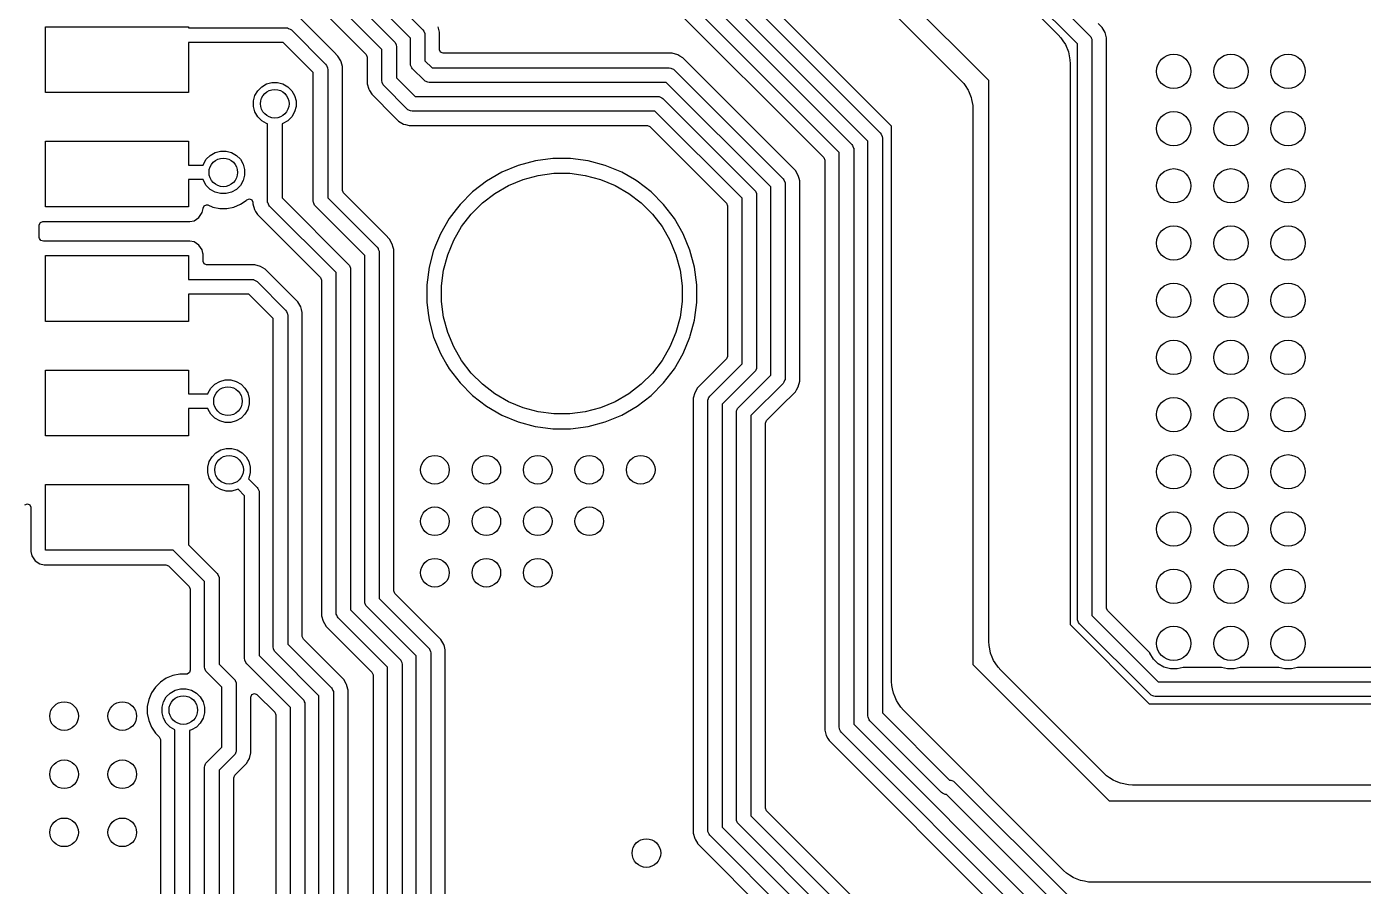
# Model space of a CAD drawing. Extents: x 97 to 200, y -158 to -52.
# Drawn here: x 149.91 to 173.29, y -118.48 to -103.46 of the extents above; entities that cross this region are included whole.
import ezdxf

# ---------------------------------------------------------------- set-up
doc = ezdxf.new("R2010")
doc.units = 0
doc.layers.add('BLACK', color=7, linetype='CONTINUOUS')

msp = doc.modelspace()

# ---------------------------------------------------------------- linework, layer by layer
at = {"layer": 'BLACK', "linetype": 'CONTINUOUS'}
for p, q in [((160.3623, -96.009012), (167.953994, -103.600706)), ((155.7781, -96.250994), (164.840902, -105.313797)), ((164.6241, -105.456205), (155.561297, -96.393403)), ((158.3513, -96.498012), (166.253994, -104.400706)), ((166.7399, -104.398188), (159.148206, -96.806494)), ((165.0399, -105.198188), (157.137206, -97.295494)), ((168.2893, -103.756405), (162.209297, -97.676403)), ((162.4261, -97.533994), (168.506102, -103.613997)), ((156.840903, -98.013797), (164.340903, -105.513798)), ((164.1241, -105.656205), (156.698494, -98.2306)), ((156.611383, -98.503406), (163.851294, -105.743317)), ((155.8781, -102.550994), (156.840903, -103.513798)), ((155.3781, -102.750994), (156.340903, -103.713798)), ((156.6241, -103.656205), (155.661297, -102.693403)), ((154.945828, -103.037852), (155.851294, -103.943316)), ((156.1241, -103.856205), (155.161297, -102.893403)), ((155.285347, -103.898324), (154.685347, -103.298324)), ((150.2411, -104.6086), (150.2411, -103.4586)), ((150.2411, -103.4586), (152.7411, -103.4586)), ((152.7411, -103.4586), (152.7411, -103.4766)), ((152.7411, -103.4766), (154.4511, -103.4766)), ((154.4511, -103.4766), (154.475876, -103.47904)), ((154.475876, -103.47904), (154.475877, -103.47904)), ((154.475877, -103.47904), (154.491759, -103.485619)), ((154.491759, -103.485619), (154.521657, -103.498003)), ((154.521657, -103.498003), (154.521658, -103.498004)), ((154.521658, -103.498004), (154.540903, -103.513797)), ((154.540903, -103.513797), (155.140902, -104.113797)), ((156.840903, -103.513798), (156.856697, -103.533042)), ((156.856697, -103.533042), (156.874961, -103.577135)), ((157.120455, -103.508045), (157.106602, -103.456347)), ((157.1326, -103.55337), (157.120455, -103.508045)), ((157.132601, -103.553376), (157.1326, -103.55337)), ((157.132601, -103.658856), (157.132601, -103.553376)), ((168.721576, -103.469553), (168.650547, -103.398524)), ((168.771801, -103.556546), (168.721576, -103.469553)), ((154.398494, -103.7306), (152.7411, -103.7306)), ((152.7411, -103.7306), (152.7411, -104.6086)), ((154.9241, -104.256205), (154.398494, -103.7306)), ((156.340903, -103.713798), (156.356697, -103.733042)), ((156.356697, -103.733042), (156.374239, -103.775392)), ((156.374239, -103.775392), (156.37566, -103.778824)), ((156.37566, -103.778824), (156.3781, -103.8036)), ((156.6241, -104.1036), (156.6241, -103.656205)), ((156.874961, -103.577135), (156.87566, -103.578824)), ((156.87566, -103.578824), (156.8781, -103.6036)), ((156.8781, -103.6036), (156.8781, -104.050994)), ((157.1326, -103.658869), (157.132601, -103.658856)), ((157.1326, -103.8596), (157.1326, -103.658869)), ((167.953994, -103.600706), (168.000855, -103.652409)), ((168.000855, -103.652409), (168.000865, -103.652419)), ((168.000865, -103.652419), (168.034394, -103.7026)), ((168.034394, -103.7026), (168.078322, -103.768342)), ((168.078322, -103.768342), (168.131676, -103.89715)), ((168.2893, -113.8038), (168.2893, -103.756405)), ((168.506102, -103.613997), (168.521896, -103.633242)), ((168.521896, -103.633242), (168.521897, -103.633243)), ((168.521897, -103.633243), (168.52984, -103.652419)), ((168.52984, -103.652419), (168.540103, -103.677197)), ((168.540103, -103.677197), (168.54086, -103.679024)), ((168.54086, -103.679024), (168.5433, -103.7038)), ((168.5433, -103.7038), (168.5433, -113.751194)), ((168.784779, -103.604981), (168.771801, -103.556546)), ((168.797799, -103.65357), (168.784779, -103.604981)), ((168.7978, -103.653576), (168.797799, -103.65357)), ((168.7978, -113.619889), (168.7978, -103.653576)), ((155.356376, -103.969353), (155.285347, -103.898324)), ((155.406601, -104.056346), (155.356376, -103.969353)), ((155.851294, -103.943316), (155.8696, -103.98751)), ((155.8696, -103.98751), (155.8696, -104.453829)), ((156.1241, -104.4036), (156.1241, -103.856205)), ((156.3781, -103.8036), (156.3781, -104.350994)), ((157.150906, -103.903794), (157.1326, -103.8596)), ((157.1951, -103.9221), (157.150906, -103.903794)), ((161.201325, -103.9221), (157.1951, -103.9221)), ((161.201329, -103.9221), (161.201325, -103.9221)), ((161.298351, -103.948098), (161.201329, -103.9221)), ((161.298354, -103.948099), (161.298351, -103.948098)), ((161.335164, -103.969351), (161.298354, -103.948099)), ((161.335167, -103.969353), (161.335164, -103.969351)), ((161.385347, -103.998324), (161.335167, -103.969353)), ((163.356371, -105.969347), (161.385347, -103.998324)), ((168.131676, -103.89715), (168.158876, -104.033891)), ((154.9241, -106.5036), (154.9241, -104.256205)), ((155.140902, -104.113797), (155.156696, -104.133042)), ((155.156696, -104.133042), (155.156697, -104.133043)), ((155.156697, -104.133043), (155.162462, -104.146961)), ((155.162462, -104.146961), (155.173727, -104.174158)), ((155.173727, -104.174158), (155.17566, -104.178824)), ((155.17566, -104.178824), (155.1781, -104.2036)), ((155.1781, -104.2036), (155.1781, -106.450994)), ((155.411041, -104.072916), (155.406601, -104.056346)), ((155.432599, -104.15337), (155.411041, -104.072916)), ((155.4326, -104.153376), (155.432599, -104.15337)), ((155.4326, -106.319689), (155.4326, -104.153376)), ((156.62654, -104.128376), (156.6241, -104.1036)), ((156.62654, -104.128377), (156.62654, -104.128376)), ((156.631022, -104.139196), (156.62654, -104.128377)), ((156.645503, -104.174157), (156.631022, -104.139196)), ((156.645504, -104.174158), (156.645503, -104.174157)), ((156.661297, -104.193403), (156.645504, -104.174158)), ((156.861298, -104.393403), (156.661297, -104.193403)), ((156.8781, -104.050994), (157.003705, -104.1766)), ((157.003705, -104.1766), (161.1511, -104.1766)), ((161.1511, -104.1766), (161.175876, -104.17904)), ((161.175876, -104.17904), (161.175877, -104.17904)), ((161.175877, -104.17904), (161.19175, -104.185615)), ((161.19175, -104.185615), (161.221657, -104.198003)), ((161.221657, -104.198003), (161.221658, -104.198004)), ((161.221658, -104.198004), (161.240903, -104.213797)), ((161.240903, -104.213797), (163.140903, -106.113798)), ((168.158876, -104.033891), (168.158876, -104.03391)), ((168.158876, -104.03391), (168.1623, -104.1036)), ((168.1623, -104.1036), (168.1623, -113.909011)), ((154.022814, -104.506092), (154.107594, -104.457145)), ((154.107594, -104.457145), (154.202153, -104.431808)), ((154.202153, -104.431808), (154.300047, -104.431808)), ((154.300047, -104.431808), (154.394606, -104.457145)), ((154.394606, -104.457145), (154.479386, -104.506092)), ((155.8696, -104.453829), (155.895598, -104.550851)), ((156.12654, -104.428376), (156.1241, -104.4036)), ((156.12654, -104.428377), (156.12654, -104.428376)), ((156.128993, -104.434298), (156.12654, -104.428377)), ((156.145503, -104.474157), (156.128993, -104.434298)), ((156.145504, -104.474158), (156.145503, -104.474157)), ((156.161297, -104.493403), (156.145504, -104.474158)), ((156.3781, -104.350994), (156.703705, -104.6766)), ((156.880542, -104.409197), (156.861298, -104.393403)), ((156.926323, -104.42816), (156.880542, -104.409197)), ((156.926324, -104.42816), (156.926323, -104.42816)), ((156.9511, -104.4306), (156.926324, -104.42816)), ((161.098494, -104.4306), (156.9511, -104.4306)), ((162.9241, -106.256205), (161.098494, -104.4306)), ((166.253994, -104.400706), (166.300855, -104.452409)), ((166.300855, -104.452409), (166.300865, -104.452419)), ((166.300865, -104.452419), (166.323071, -104.485653)), ((166.323071, -104.485653), (166.378322, -104.568342)), ((166.7399, -114.2036), (166.7399, -104.398188)), ((152.7411, -104.6086), (150.2411, -104.6086)), ((153.879308, -104.754653), (153.904645, -104.660094)), ((153.904645, -104.660094), (153.953592, -104.575314)), ((153.953592, -104.575314), (154.022814, -104.506092)), ((154.479386, -104.506092), (154.548608, -104.575314)), ((154.548608, -104.575314), (154.597555, -104.660094)), ((154.597555, -104.660094), (154.622892, -104.754653)), ((155.895598, -104.550851), (155.8956, -104.550856)), ((155.8956, -104.550856), (155.909149, -104.574325)), ((155.909149, -104.574325), (155.945822, -104.637844)), ((155.945822, -104.637844), (155.945829, -104.637853)), ((155.945829, -104.637853), (156.343636, -105.035658)), ((156.561297, -104.893402), (156.161297, -104.493403)), ((156.703705, -104.6766), (160.9511, -104.6766)), ((160.9511, -104.6766), (160.975876, -104.67904)), ((160.975876, -104.67904), (160.975877, -104.67904)), ((160.975877, -104.67904), (160.99484, -104.686895)), ((160.99484, -104.686895), (161.021657, -104.698003)), ((161.021657, -104.698003), (161.021658, -104.698004)), ((161.021658, -104.698004), (161.040903, -104.713797)), ((161.040903, -104.713797), (162.640903, -106.313798)), ((166.378322, -104.568342), (166.38121, -104.575314)), ((166.38121, -104.575314), (166.431676, -104.69715)), ((166.431676, -104.69715), (166.438635, -104.732135)), ((153.879308, -104.852547), (153.879308, -104.754653)), ((153.904645, -104.947106), (153.879308, -104.852547)), ((153.953592, -105.031886), (153.904645, -104.947106)), ((154.597555, -104.947106), (154.548608, -105.031886)), ((154.622892, -104.852547), (154.597555, -104.947106)), ((154.622892, -104.754653), (154.622892, -104.852547)), ((156.580542, -104.909196), (156.561297, -104.893402)), ((156.580543, -104.909197), (156.580542, -104.909196)), ((156.626324, -104.92816), (156.580543, -104.909197)), ((156.6511, -104.9306), (156.626324, -104.92816)), ((160.898494, -104.9306), (156.6511, -104.9306)), ((162.4241, -106.456205), (160.898494, -104.9306)), ((166.438635, -104.732135), (166.458876, -104.83389)), ((166.458876, -104.83389), (166.458876, -104.83391)), ((166.458876, -104.83391), (166.4623, -104.9036)), ((166.4623, -104.9036), (166.4623, -114.609012)), ((154.022814, -105.101108), (153.953592, -105.031886)), ((154.107594, -105.150055), (154.022814, -105.101108)), ((154.1241, -105.154477), (154.107594, -105.150055)), ((154.1241, -106.5036), (154.1241, -105.154477)), ((154.394606, -105.150055), (154.3781, -105.154477)), ((154.3781, -105.154477), (154.3781, -106.450994)), ((154.479386, -105.101108), (154.394606, -105.150055)), ((154.548608, -105.031886), (154.479386, -105.101108)), ((156.343636, -105.035658), (156.343641, -105.035664)), ((156.343641, -105.035664), (156.345824, -105.037847)), ((156.345824, -105.037847), (156.416853, -105.108876)), ((156.416853, -105.108876), (156.503846, -105.159101)), ((156.503846, -105.159101), (156.536557, -105.167866)), ((156.536557, -105.167866), (156.60087, -105.185099)), ((156.60087, -105.185099), (156.600873, -105.185099)), ((156.600873, -105.185099), (156.600875, -105.1851)), ((156.600875, -105.1851), (160.767189, -105.1851)), ((160.767189, -105.1851), (160.811383, -105.203406)), ((160.811383, -105.203406), (162.151294, -106.543317)), ((164.840902, -105.313797), (164.856696, -105.333042)), ((164.856696, -105.333042), (164.856697, -105.333043)), ((164.856697, -105.333043), (164.87566, -105.378824)), ((164.87566, -105.378824), (164.8781, -105.4036)), ((164.8781, -105.4036), (164.8781, -115.450994)), ((165.0399, -114.9036), (165.0399, -105.198188)), ((150.2411, -106.6086), (150.2411, -105.4586)), ((150.2411, -105.4586), (152.7411, -105.4586)), ((152.7411, -105.4586), (152.7411, -105.8766)), ((153.122814, -105.706092), (153.207594, -105.657145)), ((153.207594, -105.657145), (153.302153, -105.631808)), ((153.302153, -105.631808), (153.400047, -105.631808)), ((153.400047, -105.631808), (153.494606, -105.657145)), ((153.494606, -105.657145), (153.579386, -105.706092)), ((164.1241, -115.7036), (164.1241, -105.656205)), ((164.340903, -105.513798), (164.356697, -105.533042)), ((164.356697, -105.533042), (164.375639, -105.578772)), ((164.375639, -105.578772), (164.37566, -105.578824)), ((164.37566, -105.578824), (164.3781, -105.6036)), ((164.3781, -105.6036), (164.3781, -115.650994)), ((164.6241, -115.5036), (164.6241, -105.456205)), ((152.7411, -105.8766), (153.000222, -105.8766)), ((153.000222, -105.8766), (153.004645, -105.860094)), ((153.004645, -105.860094), (153.053592, -105.775314)), ((153.053592, -105.775314), (153.122814, -105.706092)), ((153.579386, -105.706092), (153.648608, -105.775314)), ((153.648608, -105.775314), (153.697555, -105.860094)), ((153.697555, -105.860094), (153.722892, -105.954653)), ((158.510075, -105.881676), (158.223954, -106.00019)), ((158.510086, -105.881672), (158.510075, -105.881676)), ((158.809205, -105.801523), (158.510086, -105.881672)), ((158.809206, -105.801523), (158.809205, -105.801523)), ((159.116249, -105.7611), (158.809206, -105.801523)), ((159.116254, -105.7611), (159.116249, -105.7611)), ((159.425946, -105.7611), (159.116254, -105.7611)), ((159.42595, -105.7611), (159.425946, -105.7611)), ((159.732993, -105.801523), (159.42595, -105.7611)), ((160.032113, -105.881672), (159.732993, -105.801523)), ((160.032124, -105.881676), (160.032113, -105.881672)), ((160.032126, -105.881677), (160.032124, -105.881676)), ((160.03213, -105.881678), (160.032126, -105.881677)), ((160.177997, -105.942098), (160.03213, -105.881678)), ((163.851294, -105.743317), (163.8696, -105.787511)), ((163.8696, -105.787511), (163.8696, -115.753829)), ((153.722892, -106.052547), (153.697555, -106.147106)), ((153.722892, -105.954653), (153.722892, -106.052547)), ((158.223951, -106.000191), (157.955755, -106.155034)), ((158.223954, -106.00019), (158.223951, -106.000191)), ((158.593506, -106.127471), (158.85985, -106.056105)), ((158.85985, -106.056105), (159.13323, -106.020113)), ((159.13323, -106.020113), (159.40897, -106.020113)), ((159.40897, -106.020113), (159.68235, -106.056105)), ((159.68235, -106.056105), (159.948694, -106.127471)), ((160.318245, -106.00019), (160.177997, -105.942098)), ((160.318248, -106.000191), (160.318245, -106.00019)), ((160.543787, -106.130406), (160.318248, -106.000191)), ((163.140903, -106.113798), (163.156697, -106.133042)), ((163.356374, -105.969351), (163.356371, -105.969347)), ((163.356376, -105.969353), (163.356374, -105.969351)), ((163.406602, -106.056347), (163.356376, -105.969353)), ((163.421541, -106.1121), (163.406602, -106.056347)), ((163.4326, -106.15337), (163.421541, -106.1121)), ((153.000222, -106.1306), (152.7411, -106.1306)), ((152.7411, -106.1306), (152.7411, -106.6086)), ((153.004645, -106.147106), (153.000222, -106.1306)), ((153.053592, -106.231886), (153.004645, -106.147106)), ((153.122814, -106.301108), (153.053592, -106.231886)), ((153.207594, -106.350055), (153.122814, -106.301108)), ((153.302153, -106.375392), (153.207594, -106.350055)), ((153.494606, -106.350055), (153.400047, -106.375392)), ((153.579386, -106.301108), (153.494606, -106.350055)), ((153.648608, -106.231886), (153.579386, -106.301108)), ((153.697555, -106.147106), (153.648608, -106.231886)), ((155.450906, -106.363883), (155.4326, -106.319689)), ((157.710051, -106.343568), (157.491068, -106.562551)), ((157.853365, -106.2336), (157.710051, -106.343568)), ((157.955749, -106.155038), (157.853365, -106.2336)), ((157.955752, -106.155036), (157.955749, -106.155038)), ((157.955755, -106.155034), (157.955752, -106.155036)), ((158.099958, -106.370862), (158.338755, -106.232992)), ((158.338755, -106.232992), (158.593506, -106.127471)), ((159.948694, -106.127471), (160.203445, -106.232992)), ((160.203445, -106.232992), (160.442242, -106.370862)), ((160.586451, -106.155038), (160.543787, -106.130406)), ((160.832147, -106.343567), (160.586451, -106.155038)), ((161.051133, -106.562553), (160.832147, -106.343567)), ((162.640903, -106.313798), (162.656697, -106.333042)), ((162.656697, -106.333042), (162.674239, -106.375392)), ((162.9241, -109.550994), (162.9241, -106.256205)), ((163.156697, -106.133042), (163.174207, -106.175314)), ((163.174207, -106.175314), (163.17566, -106.178824)), ((163.17566, -106.178824), (163.1781, -106.2036)), ((163.1781, -106.2036), (163.1781, -109.6036)), ((163.432601, -106.153376), (163.4326, -106.15337)), ((163.4326, -106.258869), (163.432601, -106.258856)), ((163.4326, -109.653825), (163.4326, -106.258869)), ((163.432601, -106.258856), (163.432601, -106.153376)), ((152.995599, -106.631259), (153.013897, -106.587065)), ((153.013897, -106.587065), (153.058088, -106.568751)), ((153.058088, -106.568751), (153.082017, -106.573509)), ((153.082017, -106.573509), (153.167473, -106.608906)), ((153.400047, -106.375392), (153.302153, -106.375392)), ((153.534718, -106.608909), (153.64928, -106.561456)), ((153.64928, -106.561456), (153.752383, -106.492565)), ((153.752383, -106.492565), (153.762906, -106.482042)), ((153.762906, -106.482042), (153.8071, -106.463736)), ((153.8071, -106.463736), (153.851294, -106.482042)), ((153.851294, -106.482042), (153.8696, -106.526236)), ((153.8696, -106.526236), (153.8696, -106.553829)), ((153.8696, -106.553829), (153.895598, -106.650851)), ((154.12654, -106.528376), (154.1241, -106.5036)), ((154.12654, -106.528377), (154.12654, -106.528376)), ((154.132729, -106.543317), (154.12654, -106.528377)), ((154.145503, -106.574157), (154.132729, -106.543317)), ((154.145504, -106.574158), (154.145503, -106.574157)), ((154.161297, -106.593403), (154.145504, -106.574158)), ((155.3241, -107.756205), (154.161297, -106.593403)), ((154.3781, -106.450994), (155.540902, -107.613797)), ((154.92654, -106.528376), (154.9241, -106.5036)), ((154.92654, -106.528377), (154.92654, -106.528376)), ((154.932729, -106.543317), (154.92654, -106.528377)), ((154.945503, -106.574157), (154.932729, -106.543317)), ((154.945504, -106.574158), (154.945503, -106.574157)), ((154.961297, -106.593403), (154.945504, -106.574158)), ((155.8241, -107.456205), (154.961297, -106.593403)), ((155.1781, -106.450994), (156.040902, -107.313797)), ((156.185347, -107.098324), (155.450906, -106.363883)), ((157.491068, -106.562551), (157.423312, -106.650853)), ((157.686222, -106.733699), (157.881199, -106.538722)), ((157.881199, -106.538722), (158.099958, -106.370862)), ((160.442242, -106.370862), (160.661001, -106.538722)), ((160.661001, -106.538722), (160.855978, -106.733699)), ((161.239662, -106.808249), (161.051133, -106.562553)), ((162.151294, -106.543317), (162.1696, -106.587511)), ((162.1696, -106.587511), (162.1696, -109.219689)), ((162.4241, -109.350994), (162.4241, -106.456205)), ((162.674239, -106.375392), (162.67566, -106.378824)), ((162.67566, -106.378824), (162.6781, -106.4036)), ((162.6781, -106.4036), (162.6781, -109.4036)), ((152.7411, -106.6086), (150.2411, -106.6086)), ((152.840401, -106.848334), (152.924584, -106.792084)), ((152.924584, -106.792084), (152.980834, -106.707901)), ((152.980834, -106.707901), (152.9956, -106.633667)), ((152.9956, -106.633667), (152.995599, -106.631259)), ((153.167473, -106.608906), (153.167477, -106.608907)), ((153.167477, -106.608907), (153.167482, -106.608909)), ((153.167482, -106.608909), (153.2891, -106.6331)), ((153.2891, -106.6331), (153.4131, -106.6331)), ((153.4131, -106.6331), (153.534718, -106.608909)), ((153.895598, -106.650851), (153.895598, -106.650853)), ((153.895598, -106.650853), (153.916366, -106.686824)), ((153.916366, -106.686824), (153.937003, -106.722568)), ((153.937003, -106.722568), (153.945824, -106.737847)), ((153.945824, -106.737847), (155.051294, -107.843316)), ((157.302534, -106.808255), (157.147691, -107.076451)), ((157.302536, -106.808252), (157.302534, -106.808255)), ((157.302538, -106.808249), (157.302536, -106.808252)), ((157.423312, -106.650853), (157.302538, -106.808249)), ((157.518362, -106.952458), (157.686222, -106.733699)), ((160.855978, -106.733699), (161.023838, -106.952458)), ((161.394508, -107.076451), (161.239662, -106.808249)), ((150.1326, -106.92266), (150.150906, -106.878466)), ((150.1326, -107.14454), (150.1326, -106.92266)), ((150.150906, -106.878466), (150.1951, -106.86016)), ((150.1951, -106.86016), (150.207284, -106.861359)), ((150.207284, -106.861359), (150.216033, -106.8631)), ((150.216033, -106.8631), (152.766166, -106.863099)), ((152.766166, -106.863099), (152.840401, -106.848334)), ((157.380492, -107.191255), (157.518362, -106.952458)), ((161.023838, -106.952458), (161.161708, -107.191255)), ((150.1338, -107.156729), (150.1326, -107.14454)), ((150.160373, -107.196505), (150.1338, -107.156729)), ((150.207289, -107.20584), (150.160373, -107.196505)), ((150.216033, -107.204101), (150.207289, -107.20584)), ((150.216035, -107.2041), (150.216033, -107.204101)), ((152.766167, -107.2041), (150.216035, -107.2041)), ((152.8404, -107.218865), (152.766167, -107.2041)), ((152.840402, -107.218866), (152.8404, -107.218865)), ((152.924584, -107.275115), (152.840402, -107.218866)), ((152.953338, -107.318149), (152.924584, -107.275115)), ((156.256376, -107.169353), (156.185347, -107.098324)), ((156.306601, -107.256346), (156.256376, -107.169353)), ((156.322511, -107.315725), (156.306601, -107.256346)), ((157.063014, -107.280882), (157.030533, -107.3593)), ((157.14769, -107.076454), (157.063014, -107.280882)), ((157.147691, -107.076451), (157.14769, -107.076454)), ((157.274971, -107.446006), (157.380492, -107.191255)), ((161.161708, -107.191255), (161.267229, -107.446006)), ((161.513022, -107.36257), (161.394508, -107.076451)), ((150.2411, -108.6086), (150.2411, -107.4586)), ((150.2411, -107.4586), (152.7411, -107.4586)), ((152.7411, -107.4586), (152.7411, -107.8766)), ((152.980834, -107.359299), (152.953338, -107.318149)), ((152.991688, -107.413873), (152.980834, -107.359299)), ((152.995598, -107.433531), (152.991688, -107.413873)), ((152.995599, -107.433535), (152.995598, -107.433531)), ((152.995599, -107.5596), (152.995599, -107.433535)), ((155.8241, -113.5036), (155.8241, -107.456205)), ((156.040902, -107.313797), (156.056696, -107.333042)), ((156.056696, -107.333042), (156.056697, -107.333043)), ((156.056697, -107.333043), (156.062006, -107.345861)), ((156.062006, -107.345861), (156.075378, -107.378144)), ((156.075378, -107.378144), (156.07566, -107.378824)), ((156.07566, -107.378824), (156.0781, -107.4036)), ((156.0781, -107.4036), (156.0781, -113.450994)), ((156.332599, -107.35337), (156.322511, -107.315725)), ((156.3326, -107.353376), (156.332599, -107.35337)), ((156.3326, -107.968749), (156.3326, -107.353376)), ((157.029172, -107.362586), (156.949023, -107.661705)), ((157.029176, -107.362575), (157.029172, -107.362586)), ((157.030533, -107.3593), (157.029176, -107.362575)), ((157.203605, -107.71235), (157.274971, -107.446006)), ((161.267229, -107.446006), (161.338595, -107.71235)), ((161.513023, -107.362575), (161.513022, -107.36257)), ((161.513027, -107.362586), (161.513023, -107.362575)), ((161.592598, -107.659549), (161.513027, -107.362586)), ((153.013905, -107.603794), (152.995599, -107.5596)), ((153.058099, -107.6221), (153.013905, -107.603794)), ((153.901325, -107.6221), (153.058099, -107.6221)), ((153.901329, -107.6221), (153.901325, -107.6221)), ((153.998352, -107.648098), (153.901329, -107.6221)), ((153.998353, -107.648098), (153.998352, -107.648098)), ((153.998354, -107.648099), (153.998353, -107.648098)), ((154.08529, -107.698291), (153.998354, -107.648099)), ((154.085347, -107.698324), (154.08529, -107.698291)), ((154.08535, -107.698326), (154.085347, -107.698324)), ((154.656371, -108.269347), (154.08535, -107.698326)), ((155.3241, -113.7036), (155.3241, -107.756205)), ((155.540902, -107.613797), (155.556696, -107.633042)), ((155.556696, -107.633042), (155.556697, -107.633043)), ((155.556697, -107.633043), (155.57566, -107.678824)), ((155.57566, -107.678824), (155.5781, -107.7036)), ((155.5781, -107.7036), (155.5781, -113.650994)), ((156.949023, -107.661706), (156.9086, -107.968749)), ((156.949023, -107.661705), (156.949023, -107.661706)), ((157.167613, -107.98573), (157.203605, -107.71235)), ((161.338595, -107.71235), (161.374587, -107.98573)), ((161.593177, -107.66171), (161.592598, -107.659549)), ((161.6336, -107.968754), (161.593177, -107.66171)), ((152.7411, -107.8766), (153.8511, -107.8766)), ((153.8511, -107.8766), (153.875876, -107.87904)), ((153.875876, -107.87904), (153.875877, -107.87904)), ((153.875877, -107.87904), (153.882035, -107.881591)), ((153.882035, -107.881591), (153.921657, -107.898003)), ((153.921657, -107.898003), (153.921658, -107.898004)), ((153.921658, -107.898004), (153.940903, -107.913797)), ((153.940903, -107.913797), (154.440903, -108.413798)), ((155.051294, -107.843316), (155.0696, -107.88751)), ((155.0696, -107.88751), (155.0696, -113.753829)), ((156.3326, -113.319689), (156.3326, -107.968749)), ((156.9086, -107.968749), (156.9086, -108.27845)), ((157.167613, -108.26147), (157.167613, -107.98573)), ((161.374587, -107.98573), (161.374587, -108.26147)), ((161.6336, -108.278446), (161.6336, -107.968754)), ((153.798494, -108.1306), (152.7411, -108.1306)), ((152.7411, -108.1306), (152.7411, -108.6086)), ((154.2241, -108.556205), (153.798494, -108.1306)), ((154.440903, -108.413798), (154.456697, -108.433042)), ((154.456697, -108.433042), (154.470283, -108.465841)), ((154.656374, -108.269351), (154.656371, -108.269347)), ((154.656376, -108.269353), (154.656374, -108.269351)), ((154.706602, -108.356347), (154.656376, -108.269353)), ((154.719212, -108.403406), (154.706602, -108.356347)), ((154.7326, -108.45337), (154.719212, -108.403406)), ((154.732601, -108.453376), (154.7326, -108.45337)), ((154.732601, -108.558856), (154.732601, -108.453376)), ((156.9086, -108.27845), (156.938198, -108.503264)), ((157.203605, -108.53485), (157.167613, -108.26147)), ((161.374587, -108.26147), (161.338595, -108.53485)), ((161.599416, -108.538098), (161.6336, -108.278446)), ((152.7411, -108.6086), (150.2411, -108.6086)), ((154.2241, -114.3036), (154.2241, -108.556205)), ((154.470283, -108.465841), (154.47566, -108.478824)), ((154.47566, -108.478824), (154.4781, -108.5036)), ((154.4781, -108.5036), (154.4781, -114.250994)), ((154.7326, -108.558869), (154.732601, -108.558856)), ((154.7326, -114.119688), (154.7326, -108.558869)), ((156.938198, -108.503264), (156.942583, -108.536577)), ((156.942583, -108.536577), (156.949023, -108.585489)), ((156.949023, -108.585489), (156.949023, -108.585494)), ((156.949023, -108.585494), (157.029172, -108.884613)), ((157.274971, -108.801194), (157.203605, -108.53485)), ((161.338595, -108.53485), (161.267229, -108.801194)), ((161.518792, -108.863099), (161.593176, -108.585494)), ((161.593176, -108.585494), (161.593177, -108.585489)), ((161.593177, -108.585489), (161.599416, -108.538098)), ((157.029172, -108.884613), (157.029176, -108.884624)), ((157.029176, -108.884624), (157.029178, -108.88463)), ((157.029178, -108.88463), (157.096888, -109.048097)), ((157.380492, -109.055945), (157.274971, -108.801194)), ((161.267229, -108.801194), (161.161708, -109.055945)), ((161.394508, -109.170749), (161.513022, -108.88463)), ((161.513022, -108.88463), (161.518792, -108.863099)), ((157.096888, -109.048097), (157.14769, -109.170745)), ((157.518362, -109.294742), (157.380492, -109.055945)), ((161.161708, -109.055945), (161.023838, -109.294742)), ((157.14769, -109.170745), (157.147691, -109.170748)), ((157.147691, -109.170748), (157.262356, -109.369353)), ((157.262356, -109.369353), (157.302538, -109.438951)), ((157.686222, -109.513501), (157.518362, -109.294742)), ((161.023838, -109.294742), (160.855978, -109.513501)), ((161.239662, -109.438951), (161.394508, -109.170749)), ((162.151294, -109.263883), (161.645825, -109.769351)), ((161.861297, -109.913797), (162.4241, -109.350994)), ((162.1696, -109.219689), (162.151294, -109.263883)), ((150.2411, -110.6086), (150.2411, -109.4586)), ((150.2411, -109.4586), (152.7411, -109.4586)), ((152.7411, -109.4586), (152.7411, -109.8766)), ((153.288594, -109.657145), (153.383153, -109.631808)), ((153.383153, -109.631808), (153.481047, -109.631808)), ((153.481047, -109.631808), (153.575606, -109.657145)), ((157.302538, -109.438951), (157.491067, -109.684647)), ((157.881199, -109.708478), (157.686222, -109.513501)), ((160.855978, -109.513501), (160.661001, -109.708478)), ((161.051133, -109.684647), (161.239662, -109.438951)), ((162.640902, -109.493403), (162.0781, -110.056205)), ((162.361297, -110.113797), (162.9241, -109.550994)), ((162.656696, -109.474158), (162.640902, -109.493403)), ((162.656697, -109.474157), (162.656696, -109.474158)), ((162.673727, -109.433043), (162.656697, -109.474157)), ((162.67566, -109.428377), (162.673727, -109.433043)), ((162.6781, -109.4036), (162.67566, -109.428376)), ((162.67566, -109.428376), (162.67566, -109.428377)), ((163.173727, -109.633043), (163.156697, -109.674157)), ((163.17566, -109.628377), (163.173727, -109.633043)), ((163.1781, -109.6036), (163.17566, -109.628376)), ((163.17566, -109.628376), (163.17566, -109.628377)), ((153.081222, -109.8766), (153.085645, -109.860094)), ((153.085645, -109.860094), (153.134592, -109.775314)), ((153.134592, -109.775314), (153.203814, -109.706092)), ((153.203814, -109.706092), (153.288594, -109.657145)), ((153.575606, -109.657145), (153.660386, -109.706092)), ((153.660386, -109.706092), (153.729608, -109.775314)), ((153.729608, -109.775314), (153.778555, -109.860094)), ((153.778555, -109.860094), (153.803892, -109.954653)), ((157.491067, -109.684647), (157.710053, -109.903633)), ((158.099958, -109.876338), (157.881199, -109.708478)), ((160.661001, -109.708478), (160.442242, -109.876338)), ((160.832147, -109.903633), (161.051133, -109.684647)), ((161.595598, -109.856348), (161.5696, -109.95337)), ((161.645825, -109.769351), (161.595598, -109.856346)), ((161.595598, -109.856346), (161.595598, -109.856348)), ((163.140902, -109.693403), (162.5781, -110.256205)), ((163.102061, -110.092162), (163.356376, -109.837847)), ((163.156696, -109.674158), (163.140902, -109.693403)), ((163.156697, -109.674157), (163.156696, -109.674158)), ((163.356376, -109.837847), (163.37355, -109.8081)), ((163.37355, -109.8081), (163.406601, -109.750854)), ((163.406601, -109.750854), (163.4326, -109.653825)), ((152.7411, -109.8766), (153.081222, -109.8766)), ((153.803892, -110.052547), (153.778555, -110.147106)), ((153.803892, -109.954653), (153.803892, -110.052547)), ((157.710053, -109.903633), (157.955749, -110.092162)), ((157.955749, -110.092162), (158.223951, -110.247008)), ((158.338755, -110.014208), (158.099958, -109.876338)), ((158.593506, -110.119729), (158.338755, -110.014208)), ((160.203445, -110.014208), (159.948694, -110.119729)), ((160.442242, -109.876338), (160.203445, -110.014208)), ((160.318249, -110.247008), (160.586451, -110.092162)), ((160.586451, -110.092162), (160.832147, -109.903633)), ((161.5696, -109.95337), (161.5696, -117.553829)), ((161.8241, -110.0036), (161.82654, -109.978824)), ((161.8241, -117.5036), (161.8241, -110.0036)), ((161.82654, -109.978824), (161.828935, -109.973043)), ((161.828935, -109.973043), (161.84449, -109.935489)), ((161.84449, -109.935489), (161.845503, -109.933043)), ((161.845503, -109.933043), (161.845504, -109.933042)), ((161.845504, -109.933042), (161.861297, -109.913797)), ((162.0781, -110.056205), (162.0781, -117.450994)), ((162.850906, -110.343317), (163.102061, -110.092162)), ((153.081222, -110.1306), (152.7411, -110.1306)), ((152.7411, -110.1306), (152.7411, -110.6086)), ((153.085645, -110.147106), (153.081222, -110.1306)), ((153.134592, -110.231886), (153.085645, -110.147106)), ((153.203814, -110.301108), (153.134592, -110.231886)), ((153.288594, -110.350055), (153.203814, -110.301108)), ((153.660386, -110.301108), (153.575606, -110.350055)), ((153.729608, -110.231886), (153.660386, -110.301108)), ((153.778555, -110.147106), (153.729608, -110.231886)), ((158.223951, -110.247008), (158.51007, -110.365522)), ((158.85985, -110.191095), (158.593506, -110.119729)), ((159.13323, -110.227087), (158.85985, -110.191095)), ((159.40897, -110.227087), (159.13323, -110.227087)), ((159.68235, -110.191095), (159.40897, -110.227087)), ((159.948694, -110.119729), (159.68235, -110.191095)), ((160.03213, -110.365522), (160.318249, -110.247008)), ((162.3241, -110.2036), (162.32654, -110.178824)), ((162.3241, -117.3036), (162.3241, -110.2036)), ((162.32654, -110.178824), (162.328206, -110.174803)), ((162.328206, -110.174803), (162.339306, -110.148004)), ((162.339306, -110.148004), (162.345503, -110.133043)), ((162.345503, -110.133043), (162.345504, -110.133042)), ((162.345504, -110.133042), (162.361297, -110.113797)), ((162.5781, -110.256205), (162.5781, -117.250994)), ((153.383153, -110.375392), (153.288594, -110.350055)), ((153.481047, -110.375392), (153.383153, -110.375392)), ((153.575606, -110.350055), (153.481047, -110.375392)), ((158.51007, -110.365522), (158.510078, -110.365524)), ((158.510078, -110.365524), (158.510086, -110.365527)), ((158.510086, -110.365527), (158.805698, -110.444736)), ((158.805698, -110.444736), (158.80921, -110.445677)), ((158.80921, -110.445677), (159.116254, -110.4861)), ((159.116254, -110.4861), (159.11626, -110.4861)), ((159.11626, -110.4861), (159.42594, -110.4861)), ((159.42594, -110.4861), (159.425946, -110.4861)), ((159.425946, -110.4861), (159.73299, -110.445677)), ((159.73299, -110.445677), (159.732994, -110.445676)), ((159.732994, -110.445676), (160.032113, -110.365527)), ((160.032113, -110.365527), (160.032117, -110.365525)), ((160.032117, -110.365525), (160.03213, -110.365522)), ((162.8326, -110.387511), (162.850906, -110.343317)), ((162.8326, -117.119689), (162.8326, -110.387511)), ((152.7411, -110.6086), (150.2411, -110.6086)), ((153.104645, -111.060094), (153.153592, -110.975314)), ((153.153592, -110.975314), (153.222814, -110.906092)), ((153.222814, -110.906092), (153.307594, -110.857145)), ((153.307594, -110.857145), (153.402153, -110.831808)), ((153.402153, -110.831808), (153.500047, -110.831808)), ((153.500047, -110.831808), (153.594606, -110.857145)), ((153.594606, -110.857145), (153.679386, -110.906092)), ((153.679386, -110.906092), (153.748608, -110.975314)), ((153.748608, -110.975314), (153.797555, -111.060094)), ((153.079308, -111.154653), (153.104645, -111.060094)), ((153.079308, -111.252547), (153.079308, -111.154653)), ((153.104645, -111.347106), (153.079308, -111.252547)), ((153.797555, -111.060094), (153.822892, -111.154653)), ((153.822892, -111.252547), (153.797555, -111.347106)), ((153.822892, -111.154653), (153.822892, -111.252547)), ((150.2411, -112.6086), (150.2411, -111.4586)), ((150.2411, -111.4586), (152.7411, -111.4586)), ((152.7411, -111.4586), (152.7411, -112.513994)), ((153.153592, -111.431886), (153.104645, -111.347106)), ((153.222814, -111.501108), (153.153592, -111.431886)), ((153.307594, -111.550055), (153.222814, -111.501108)), ((153.797555, -111.347106), (153.78901, -111.361905)), ((153.78901, -111.361905), (153.940902, -111.513797)), ((153.402153, -111.575392), (153.307594, -111.550055)), ((153.500047, -111.575392), (153.402153, -111.575392)), ((153.594606, -111.550055), (153.500047, -111.575392)), ((153.609405, -111.54151), (153.594606, -111.550055)), ((153.7241, -111.656205), (153.609405, -111.54151)), ((153.7241, -114.5036), (153.7241, -111.656205)), ((153.940902, -111.513797), (153.956696, -111.533042)), ((153.956696, -111.533042), (153.956697, -111.533043)), ((153.956697, -111.533043), (153.97566, -111.578824)), ((153.97566, -111.578824), (153.9781, -111.6036)), ((153.9781, -111.6036), (153.9781, -114.450994)), ((149.879907, -111.814314), (149.9241, -111.796009)), ((149.9241, -111.796009), (149.968294, -111.814315)), ((149.968294, -111.814315), (149.9866, -111.858509)), ((149.9866, -111.858509), (149.9866, -112.633664)), ((149.9866, -112.633664), (149.986601, -112.633668)), ((149.986601, -112.633668), (150.001365, -112.707899)), ((152.476494, -112.6086), (150.2411, -112.6086)), ((153.0241, -113.156206), (152.476494, -112.6086)), ((152.7411, -112.513994), (153.240903, -113.013797)), ((150.001365, -112.707899), (150.001367, -112.707903)), ((150.001367, -112.707903), (150.057615, -112.792084)), ((150.057615, -112.792084), (150.141797, -112.848333)), ((150.141797, -112.848333), (150.141799, -112.848334)), ((150.141799, -112.848334), (150.216033, -112.8631)), ((150.216033, -112.8631), (152.345188, -112.863099)), ((152.345188, -112.863099), (152.389382, -112.881405)), ((152.389382, -112.881405), (152.751294, -113.243317)), ((153.240903, -113.013797), (153.256697, -113.033042)), ((153.256697, -113.033042), (153.274158, -113.075196)), ((153.274158, -113.075196), (153.27566, -113.078824)), ((153.27566, -113.078824), (153.2781, -113.1036)), ((153.2781, -113.1036), (153.2781, -114.600994)), ((152.751294, -113.243317), (152.7696, -113.287511)), ((152.7696, -113.287511), (152.7696, -114.707921)), ((153.0241, -114.6536), (153.0241, -113.156206)), ((156.350906, -113.363883), (156.3326, -113.319689)), ((157.085347, -114.098324), (156.350906, -113.363883)), ((155.82654, -113.528376), (155.8241, -113.5036)), ((155.845503, -113.574157), (155.82654, -113.528376)), ((155.845504, -113.574158), (155.845503, -113.574157)), ((155.861297, -113.593403), (155.845504, -113.574158)), ((156.7241, -114.456205), (155.861297, -113.593403)), ((156.0781, -113.450994), (156.940902, -114.313797)), ((155.0696, -113.753829), (155.095598, -113.850851)), ((155.32654, -113.728376), (155.3241, -113.7036)), ((155.32654, -113.728377), (155.32654, -113.728376)), ((155.334395, -113.74734), (155.32654, -113.728377)), ((155.345503, -113.774157), (155.334395, -113.74734)), ((155.345504, -113.774158), (155.345503, -113.774157)), ((155.361297, -113.793403), (155.345504, -113.774158)), ((156.2241, -114.656205), (155.361297, -113.793403)), ((155.5781, -113.650994), (156.440902, -114.513797)), ((168.29174, -113.828576), (168.2893, -113.8038)), ((168.310703, -113.874357), (168.29174, -113.828576)), ((168.5433, -113.751194), (169.703506, -114.9114)), ((168.816106, -113.664083), (168.7978, -113.619889)), ((169.556715, -114.404692), (168.816106, -113.664083)), ((155.095598, -113.850851), (155.095599, -113.850854)), ((155.095599, -113.850854), (155.142695, -113.932428)), ((155.142695, -113.932428), (155.142696, -113.932429)), ((155.142696, -113.932429), (155.142695, -113.932429)), ((155.142695, -113.932429), (155.145823, -113.937846)), ((155.145823, -113.937846), (155.951294, -114.743317)), ((168.1623, -113.909011), (169.545689, -115.2924)), ((168.310704, -113.874358), (168.310703, -113.874357)), ((168.326497, -113.893603), (168.310704, -113.874358)), ((169.561097, -115.128203), (168.326497, -113.893603)), ((154.22654, -114.328376), (154.2241, -114.3036)), ((154.4781, -114.250994), (155.240903, -115.013798)), ((154.750906, -114.163882), (154.7326, -114.119688)), ((155.456371, -114.869347), (154.750906, -114.163882)), ((157.156376, -114.169353), (157.085347, -114.098324)), ((157.206601, -114.256346), (157.156376, -114.169353)), ((157.21678, -114.294334), (157.206601, -114.256346)), ((157.232599, -114.35337), (157.21678, -114.294334)), ((166.743324, -114.273289), (166.7399, -114.2036)), ((166.743324, -114.273309), (166.743324, -114.273289)), ((166.755422, -114.334128), (166.743324, -114.273309)), ((153.72654, -114.528376), (153.7241, -114.5036)), ((153.72654, -114.528377), (153.72654, -114.528376)), ((153.728473, -114.533043), (153.72654, -114.528377)), ((153.745503, -114.574157), (153.728473, -114.533043)), ((153.9781, -114.450994), (154.740903, -115.213798)), ((154.22654, -114.328377), (154.22654, -114.328376)), ((154.228473, -114.333043), (154.22654, -114.328377)), ((154.245503, -114.374157), (154.228473, -114.333043)), ((154.245504, -114.374158), (154.245503, -114.374157)), ((154.261297, -114.393403), (154.245504, -114.374158)), ((155.0241, -115.156205), (154.261297, -114.393403)), ((156.440902, -114.513797), (156.456696, -114.533042)), ((156.456696, -114.533042), (156.456697, -114.533043)), ((156.456697, -114.533043), (156.462522, -114.547106)), ((156.7241, -118.8036), (156.7241, -114.456205)), ((156.940902, -114.313797), (156.956696, -114.333042)), ((156.956696, -114.333042), (156.956697, -114.333043)), ((156.956697, -114.333043), (156.958612, -114.337667)), ((156.958612, -114.337667), (156.97565, -114.378801)), ((156.97565, -114.378801), (156.97566, -114.378824)), ((156.97566, -114.378824), (156.9781, -114.4036)), ((156.9781, -114.4036), (156.9781, -118.750994)), ((157.2326, -114.353376), (157.232599, -114.35337)), ((157.2326, -118.619689), (157.2326, -114.353376)), ((166.770524, -114.41005), (166.755422, -114.334128)), ((166.799011, -114.478823), (166.770524, -114.41005)), ((166.823878, -114.538858), (166.799011, -114.478823)), ((166.850582, -114.578823), (166.823878, -114.538858)), ((169.558354, -114.410808), (169.556715, -114.404692)), ((169.617091, -114.512543), (169.558354, -114.410808)), ((169.700157, -114.595609), (169.617091, -114.512543)), ((152.5891, -114.7741), (152.467481, -114.798291)), ((152.707584, -114.7741), (152.5891, -114.7741)), ((152.715736, -114.773566), (152.707584, -114.7741)), ((152.757165, -114.749652), (152.715736, -114.773566)), ((152.768351, -114.707921), (152.757165, -114.749652)), ((152.7696, -114.707921), (152.768351, -114.707921)), ((153.02654, -114.678376), (153.0241, -114.6536)), ((153.02654, -114.678377), (153.02654, -114.678376)), ((153.032764, -114.693402), (153.02654, -114.678377)), ((153.045503, -114.724157), (153.032764, -114.693402)), ((153.045504, -114.724158), (153.045503, -114.724157)), ((153.061297, -114.743403), (153.045504, -114.724158)), ((153.3241, -115.006206), (153.061297, -114.743403)), ((153.2781, -114.600994), (153.540903, -114.863797)), ((153.745504, -114.574158), (153.745503, -114.574157)), ((153.761297, -114.593403), (153.745504, -114.574158)), ((154.5241, -115.356205), (153.761297, -114.593403)), ((155.951294, -114.743317), (155.9696, -114.787511)), ((156.2241, -119.0036), (156.2241, -114.656205)), ((156.462522, -114.547106), (156.473855, -114.574467)), ((156.473855, -114.574467), (156.47566, -114.578824)), ((156.47566, -114.578824), (156.4781, -114.6036)), ((156.4781, -114.6036), (156.4781, -118.950994)), ((166.4623, -114.609012), (168.845688, -116.9924)), ((166.901335, -114.654781), (166.850582, -114.578823)), ((166.901344, -114.65479), (166.901335, -114.654781)), ((166.948206, -114.706494), (166.901344, -114.65479)), ((168.748205, -116.506494), (166.948206, -114.706494)), ((169.801892, -114.654346), (169.700157, -114.595609)), ((169.915363, -114.68475), (169.801892, -114.654346)), ((170.032837, -114.68475), (169.915363, -114.68475)), ((170.136776, -114.6569), (170.032837, -114.68475)), ((170.811424, -114.6569), (170.136776, -114.6569)), ((170.915363, -114.68475), (170.811424, -114.6569)), ((171.032837, -114.68475), (170.915363, -114.68475)), ((171.136776, -114.6569), (171.032837, -114.68475)), ((171.811424, -114.6569), (171.136776, -114.6569)), ((171.915363, -114.68475), (171.811424, -114.6569)), ((172.032837, -114.68475), (171.915363, -114.68475)), ((172.136776, -114.6569), (172.032837, -114.68475)), ((175.501125, -114.6569), (172.136776, -114.6569)), ((152.162134, -115.002317), (152.093245, -115.105417)), ((152.249817, -114.914634), (152.162134, -115.002317)), ((152.352917, -114.845745), (152.249817, -114.914634)), ((152.352919, -114.845744), (152.352917, -114.845745)), ((152.467474, -114.798293), (152.352919, -114.845744)), ((152.467481, -114.798291), (152.467474, -114.798293)), ((153.3241, -116.050994), (153.3241, -115.006206)), ((153.540903, -114.863797), (153.556696, -114.883042)), ((153.556696, -114.883042), (153.556697, -114.883043)), ((153.556697, -114.883043), (153.557166, -114.884176)), ((153.557166, -114.884176), (153.575524, -114.928496)), ((153.575524, -114.928496), (153.57566, -114.928824)), ((153.57566, -114.928824), (153.5781, -114.9536)), ((153.5781, -114.9536), (153.5781, -116.1036)), ((155.456374, -114.869351), (155.456371, -114.869347)), ((155.456376, -114.869353), (155.456374, -114.869351)), ((155.50108, -114.946783), (155.456376, -114.869353)), ((155.506602, -114.956347), (155.50108, -114.946783)), ((155.506603, -114.95635), (155.506602, -114.956347)), ((155.528911, -115.039604), (155.506603, -114.95635)), ((155.9696, -114.787511), (155.9696, -119.053829)), ((165.043324, -114.973289), (165.0399, -114.9036)), ((165.043324, -114.973309), (165.043324, -114.973289)), ((165.055218, -115.0331), (165.043324, -114.973309)), ((169.703506, -114.9114), (175.4509, -114.9114)), ((152.045791, -115.219981), (152.0216, -115.341599)), ((152.045793, -115.219974), (152.045791, -115.219981)), ((152.093244, -115.105419), (152.045793, -115.219974)), ((152.093245, -115.105417), (152.093244, -115.105419)), ((152.304645, -115.260094), (152.353592, -115.175314)), ((152.353592, -115.175314), (152.422814, -115.106092)), ((152.422814, -115.106092), (152.507594, -115.057145)), ((152.507594, -115.057145), (152.602153, -115.031808)), ((152.602153, -115.031808), (152.700047, -115.031808)), ((152.700047, -115.031808), (152.794606, -115.057145)), ((152.794606, -115.057145), (152.879386, -115.106092)), ((152.879386, -115.106092), (152.948608, -115.175314)), ((152.948608, -115.175314), (152.997555, -115.260094)), ((153.8326, -115.175511), (153.850906, -115.131317)), ((153.8326, -116.153825), (153.8326, -115.175511)), ((153.850906, -115.131317), (153.8951, -115.113011)), ((153.8951, -115.113011), (153.939294, -115.131317)), ((153.939294, -115.131317), (154.251294, -115.443317)), ((154.740903, -115.213798), (154.756697, -115.233042)), ((154.756697, -115.233042), (154.766681, -115.257145)), ((155.0241, -119.4036), (155.0241, -115.156205)), ((155.240903, -115.013798), (155.256697, -115.033042)), ((155.256697, -115.033042), (155.269179, -115.063176)), ((155.269179, -115.063176), (155.27566, -115.078824)), ((155.27566, -115.078824), (155.2781, -115.1036)), ((155.2781, -115.1036), (155.2781, -119.350994)), ((155.528911, -115.039605), (155.528911, -115.039604)), ((155.532599, -115.053371), (155.528911, -115.039605)), ((155.5326, -115.053377), (155.532599, -115.053371)), ((155.5326, -119.219689), (155.5326, -115.053377)), ((165.070524, -115.11005), (165.055218, -115.0331)), ((165.099101, -115.17904), (165.070524, -115.11005)), ((165.123878, -115.238858), (165.099101, -115.17904)), ((165.152715, -115.282015), (165.123878, -115.238858)), ((169.580342, -115.143996), (169.561097, -115.128203)), ((169.580343, -115.143997), (169.580342, -115.143996)), ((169.60716, -115.155104), (169.580343, -115.143997)), ((169.626123, -115.16296), (169.60716, -115.155104)), ((169.626124, -115.16296), (169.626123, -115.16296)), ((169.6509, -115.1654), (169.626124, -115.16296)), ((175.398294, -115.1654), (169.6509, -115.1654)), ((152.0216, -115.341599), (152.0216, -115.4656)), ((152.0216, -115.4656), (152.045791, -115.587218)), ((152.279308, -115.354653), (152.304645, -115.260094)), ((152.279308, -115.452547), (152.279308, -115.354653)), ((152.304645, -115.547106), (152.279308, -115.452547)), ((152.997555, -115.260094), (153.022892, -115.354653)), ((153.022892, -115.452547), (152.997555, -115.547106)), ((153.022892, -115.354653), (153.022892, -115.452547)), ((154.251294, -115.443317), (154.2696, -115.487511)), ((154.5241, -119.6036), (154.5241, -115.356205)), ((154.766681, -115.257145), (154.77566, -115.278824)), ((154.77566, -115.278824), (154.7781, -115.3036)), ((154.7781, -115.3036), (154.7781, -119.550994)), ((164.8781, -115.450994), (166.05399, -116.626884)), ((165.201335, -115.354781), (165.152715, -115.282015)), ((165.201344, -115.35479), (165.201335, -115.354781)), ((165.248206, -115.406494), (165.201344, -115.35479)), ((168.048206, -118.206494), (165.248206, -115.406494)), ((169.545689, -115.2924), (175.0511, -115.2924)), ((152.045791, -115.587218), (152.045793, -115.587225)), ((152.045793, -115.587225), (152.093244, -115.70178)), ((152.093244, -115.70178), (152.093245, -115.701782)), ((152.093245, -115.701782), (152.162134, -115.804882)), ((152.353592, -115.631886), (152.304645, -115.547106)), ((152.422814, -115.701108), (152.353592, -115.631886)), ((152.5041, -115.748037), (152.422814, -115.701108)), ((152.879386, -115.701108), (152.794606, -115.750055)), ((152.948608, -115.631886), (152.879386, -115.701108)), ((152.997555, -115.547106), (152.948608, -115.631886)), ((154.2696, -115.487511), (154.2696, -119.653829)), ((164.12654, -115.728376), (164.1241, -115.7036)), ((164.3781, -115.650994), (167.903705, -119.1766)), ((164.62654, -115.528376), (164.6241, -115.5036)), ((164.645503, -115.574157), (164.62654, -115.528376)), ((164.645504, -115.574158), (164.645503, -115.574157)), ((164.661297, -115.593403), (164.645504, -115.574158)), ((165.911297, -116.843403), (164.661297, -115.593403)), ((152.162134, -115.804882), (152.231294, -115.874042)), ((152.231294, -115.874042), (152.2496, -115.918236)), ((152.2496, -115.918236), (152.2496, -123.09812)), ((152.5041, -123.4086), (152.5041, -115.748037)), ((152.794606, -115.750055), (152.7581, -115.759836)), ((152.7581, -115.759836), (152.7581, -123.4086)), ((163.8696, -115.753829), (163.895598, -115.850851)), ((163.895598, -115.850851), (163.8956, -115.850857)), ((163.8956, -115.850857), (163.923005, -115.898325)), ((163.923005, -115.898325), (163.945821, -115.937843)), ((163.945821, -115.937843), (163.945828, -115.937852)), ((163.945828, -115.937852), (167.616847, -119.608871)), ((164.12654, -115.728377), (164.12654, -115.728376)), ((164.130479, -115.737886), (164.12654, -115.728377)), ((164.145503, -115.774157), (164.130479, -115.737886)), ((164.145504, -115.774158), (164.145503, -115.774157)), ((164.161297, -115.793403), (164.145504, -115.774158)), ((167.761298, -119.393403), (164.161297, -115.793403)), ((153.061297, -116.313797), (153.3241, -116.050994)), ((153.556696, -116.174158), (153.540903, -116.193403)), ((153.556697, -116.174157), (153.556696, -116.174158)), ((153.5715, -116.138419), (153.556697, -116.174157)), ((153.57566, -116.128377), (153.5715, -116.138419)), ((153.5781, -116.1036), (153.57566, -116.128376)), ((153.57566, -116.128376), (153.57566, -116.128377)), ((153.806601, -116.250854), (153.8326, -116.153825)), ((153.0241, -116.4036), (153.02654, -116.378824)), ((153.0241, -122.6036), (153.0241, -116.4036)), ((153.02654, -116.378824), (153.027326, -116.376927)), ((153.027326, -116.376927), (153.041893, -116.341759)), ((153.041893, -116.341759), (153.045503, -116.333043)), ((153.045503, -116.333043), (153.045504, -116.333042)), ((153.045504, -116.333042), (153.061297, -116.313797)), ((153.540903, -116.193403), (153.2781, -116.456206)), ((153.608015, -116.486208), (153.756376, -116.337847)), ((153.756376, -116.337847), (153.779213, -116.298291)), ((153.779213, -116.298291), (153.806601, -116.250854)), ((153.2781, -116.456206), (153.2781, -122.550994)), ((153.5326, -116.587511), (153.550906, -116.543317)), ((153.5326, -121.759992), (153.5326, -116.587511)), ((153.550906, -116.543317), (153.608015, -116.486208)), ((166.05399, -116.626884), (166.075876, -116.62904)), ((166.075876, -116.62904), (166.075877, -116.62904)), ((166.075877, -116.62904), (166.09484, -116.636895)), ((166.09484, -116.636895), (166.121657, -116.648003)), ((168.799909, -116.553355), (168.748205, -116.506494)), ((168.799919, -116.553365), (168.799909, -116.553355)), ((168.851023, -116.587511), (168.799919, -116.553365)), ((168.915842, -116.630822), (168.851023, -116.587511)), ((168.969196, -116.652921), (168.915842, -116.630822)), ((165.930542, -116.859197), (165.911297, -116.843403)), ((165.976323, -116.87816), (165.930542, -116.859197)), ((165.976324, -116.87816), (165.976323, -116.87816)), ((165.998209, -116.880315), (165.976324, -116.87816)), ((166.121657, -116.648003), (166.121658, -116.648004)), ((166.121658, -116.648004), (166.140903, -116.663797)), ((166.140903, -116.663797), (168.153705, -118.6766)), ((169.04465, -116.684176), (168.969196, -116.652921)), ((169.18139, -116.711375), (169.04465, -116.684176)), ((169.2511, -116.7148), (169.18139, -116.711375)), ((174.756512, -116.7148), (169.2511, -116.7148)), ((168.011298, -118.893403), (165.998209, -116.880315)), ((168.845688, -116.9924), (174.1911, -116.9924)), ((162.32654, -117.328376), (162.3241, -117.3036)), ((162.32654, -117.328377), (162.32654, -117.328376)), ((162.327994, -117.331886), (162.32654, -117.328377)), ((162.345503, -117.374157), (162.327994, -117.331886)), ((162.5781, -117.250994), (164.640902, -119.313797)), ((162.850906, -117.163883), (162.8326, -117.119689)), ((164.783158, -119.096136), (162.850906, -117.163883)), ((161.5696, -117.553829), (161.595598, -117.650851)), ((161.82654, -117.528376), (161.8241, -117.5036)), ((161.82654, -117.528377), (161.82654, -117.528376)), ((161.830957, -117.53904), (161.82654, -117.528377)), ((161.845503, -117.574157), (161.830957, -117.53904)), ((161.845504, -117.574158), (161.845503, -117.574157)), ((161.861297, -117.593403), (161.845504, -117.574158)), ((162.0781, -117.450994), (164.150903, -119.523798)), ((162.345504, -117.374158), (162.345503, -117.374157)), ((162.361297, -117.393403), (162.345504, -117.374158)), ((164.4241, -119.456205), (162.361297, -117.393403)), ((161.595598, -117.650851), (161.5956, -117.650857)), ((161.5956, -117.650857), (161.608769, -117.673667)), ((161.608769, -117.673667), (161.643083, -117.733099)), ((161.643083, -117.733099), (161.645824, -117.737847)), ((161.645824, -117.737847), (161.645828, -117.737851)), ((161.645828, -117.737851), (163.661294, -119.753317)), ((163.9341, -119.666205), (161.861297, -117.593403)), ((168.099909, -118.253355), (168.048206, -118.206494)), ((168.099919, -118.253365), (168.099909, -118.253355)), ((168.151994, -118.28816), (168.099919, -118.253365)), ((168.215842, -118.330822), (168.151994, -118.28816)), ((168.224949, -118.334594), (168.215842, -118.330822)), ((168.34465, -118.384176), (168.224949, -118.334594)), ((168.413405, -118.397852), (168.34465, -118.384176)), ((168.481391, -118.411376), (168.413405, -118.397852)), ((168.48141, -118.411376), (168.481391, -118.411376)), ((168.5511, -118.4148), (168.48141, -118.411376)), ((173.896512, -118.4148), (168.5511, -118.4148))]:
    msp.add_line(p, q, dxfattribs=at)
at = {"layer": 'BLACK'}
for centre, radius in [((169.9741, -104.2386), 0.3), ((170.9741, -104.2386), 0.3), ((171.9741, -104.2386), 0.3), ((154.2511, -104.8036), 0.25), ((169.9741, -105.2386), 0.3), ((170.9741, -105.2386), 0.3), ((171.9741, -105.2386), 0.3), ((153.3511, -106.0036), 0.25), ((169.9741, -106.2386), 0.3), ((170.9741, -106.2386), 0.3), ((171.9741, -106.2386), 0.3), ((169.9741, -107.2386), 0.3), ((170.9741, -107.2386), 0.3), ((171.9741, -107.2386), 0.3), ((169.9741, -108.2386), 0.3), ((170.9741, -108.2386), 0.3), ((171.9741, -108.2386), 0.3), ((169.9741, -109.2386), 0.3), ((170.9741, -109.2386), 0.3), ((171.9741, -109.2386), 0.3), ((153.4321, -110.0036), 0.25), ((169.9741, -110.2386), 0.3), ((170.9741, -110.2386), 0.3), ((171.9741, -110.2386), 0.3), ((153.4511, -111.2036), 0.25), ((157.0511, -111.2036), 0.25), ((157.9511, -111.2036), 0.25), ((158.8511, -111.2036), 0.25), ((159.7511, -111.2036), 0.25), ((160.6511, -111.2036), 0.25), ((169.9741, -111.2386), 0.3), ((170.9741, -111.2386), 0.3), ((171.9741, -111.2386), 0.3), ((157.0511, -112.1036), 0.25), ((157.9511, -112.1036), 0.25), ((158.8511, -112.1036), 0.25), ((159.7511, -112.1036), 0.25), ((169.9741, -112.2386), 0.3), ((170.9741, -112.2386), 0.3), ((171.9741, -112.2386), 0.3), ((157.0511, -113.0036), 0.25), ((157.9511, -113.0036), 0.25), ((158.8511, -113.0036), 0.25), ((169.9741, -113.2386), 0.3), ((170.9741, -113.2386), 0.3), ((171.9741, -113.2386), 0.3), ((169.9741, -114.2386), 0.3), ((170.9741, -114.2386), 0.3), ((171.9741, -114.2386), 0.3), ((152.6511, -115.4036), 0.25), ((150.5671, -115.5096), 0.25), ((151.5831, -115.5096), 0.25), ((150.5671, -116.5256), 0.25), ((151.5831, -116.5256), 0.25), ((150.5671, -117.5416), 0.25), ((151.5831, -117.5416), 0.25), ((160.7511, -117.9036), 0.25)]:
    msp.add_circle(centre, radius, dxfattribs=at)

doc.saveas('drawing.dxf')
